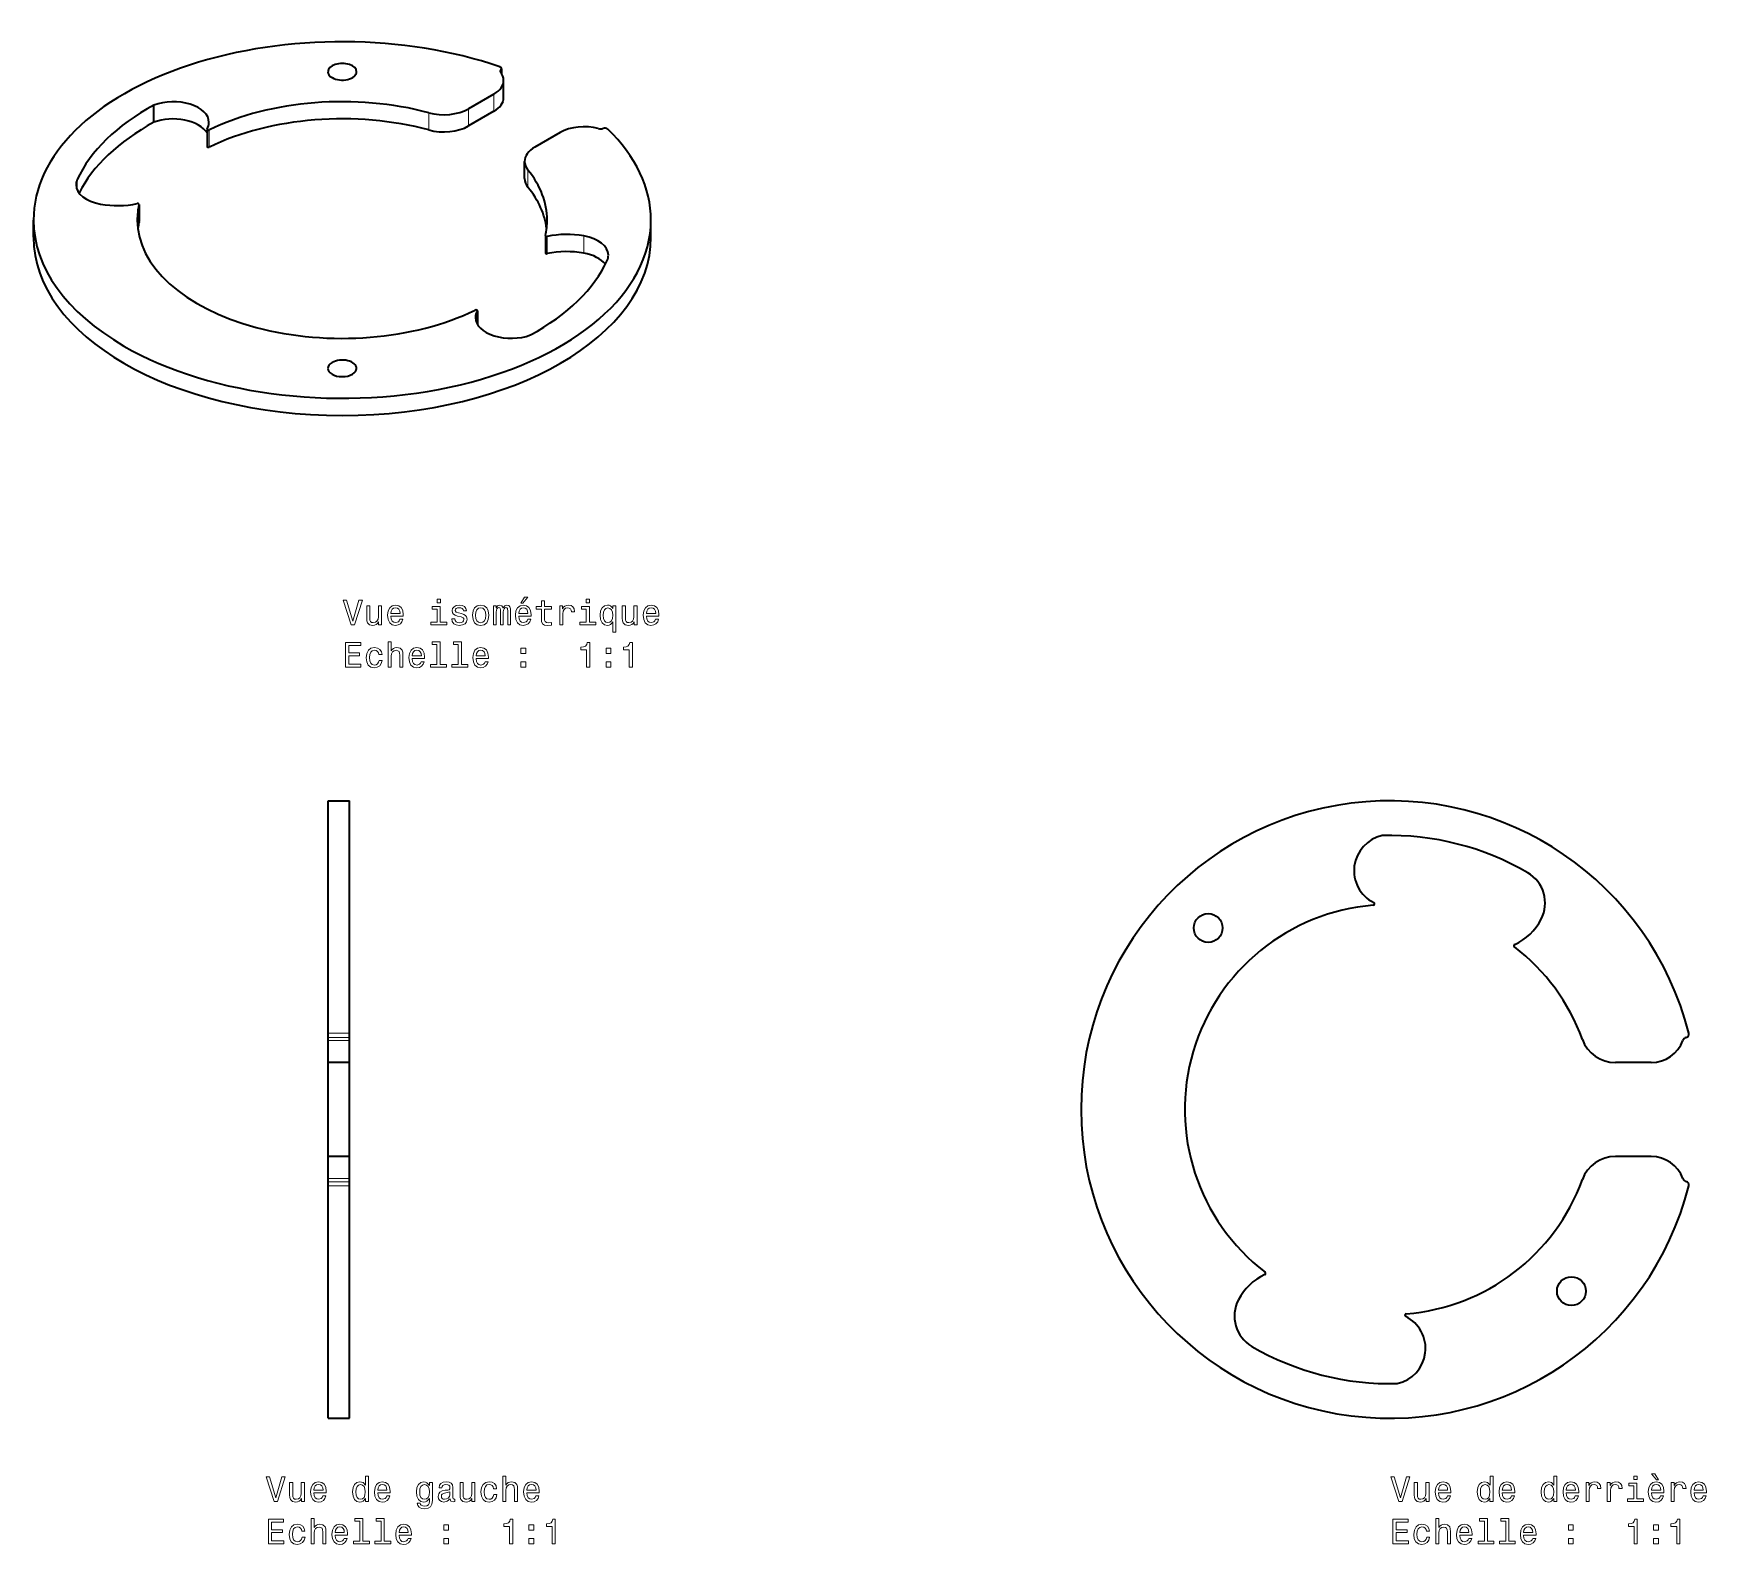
# Model space of a CAD drawing. Extents: x 503 to 939, y 320 to 574.
# Drawn here: x 700.1 to 938.5, y 358.5 to 573.9 of the extents above; entities that cross this region are included whole.
import ezdxf

# ---------------------------------------------------------------- set-up
doc = ezdxf.new("R2010")
doc.units = 0

msp = doc.modelspace()

# ---------------------------------------------------------------- linework, layer by layer
at = {"color": 7, "lineweight": 13, "ltscale": 0.010739}
msp.add_line((766.7, 568.73), (766.7, 568.3), dxfattribs=at)
at = {"color": 7, "lineweight": 35, "ltscale": 0.017064}
msp.add_line((766.77, 568.88), (766.77, 568.2), dxfattribs=at)
at = {"color": 7, "lineweight": 35, "ltscale": 0.104427}
for p, q in [((765.7, 565.23), (762.08, 563.14)), ((775.17, 559.76), (771.56, 557.67))]:
    msp.add_line(p, q, dxfattribs=at)
at = {"color": 7, "lineweight": 13, "ltscale": 0.061238}
for p, q in [((765.7, 565.23), (765.7, 562.78)), ((756.43, 562.57), (756.43, 560.12))]:
    msp.add_line(p, q, dxfattribs=at)
at = {"color": 7, "lineweight": 35, "ltscale": 0.061238}
for p, q in [((767.1, 564.74), (767.1, 567.19)), ((724.82, 560.21), (724.82, 557.76)), ((770.09, 553.18), (770.09, 555.63)), ((700.09, 544.83), (700.09, 547.28))]:
    msp.add_line(p, q, dxfattribs=at)
at = {"color": 7, "lineweight": 35, "ltscale": 0.061237}
for p, q in [((717.24, 561.21), (717.24, 563.66)), ((715.13, 549.51), (715.13, 547.06)), ((788.09, 544.83), (788.09, 547.28)), ((773.04, 545.05), (773.04, 542.6))]:
    msp.add_line(p, q, dxfattribs=at)
at = {"color": 7, "lineweight": 13, "ltscale": 0.061237}
for p, q in [((762.08, 563.14), (762.08, 560.69)), ((725.15, 560.12), (725.15, 557.68)), ((770.56, 551.96), (770.56, 554.41)), ((715.12, 549.49), (715.12, 547.04)), ((773.31, 544.95), (773.31, 542.5)), ((778.52, 542.57), (778.52, 545.02))]:
    msp.add_line(p, q, dxfattribs=at)
at = {"color": 7, "lineweight": 35, "ltscale": 0.104426}
msp.add_line((765.7, 562.78), (762.08, 560.69), dxfattribs=at)
at = {"color": 7, "lineweight": 13, "ltscale": 0.03683}
msp.add_line((706.32, 551.56), (706.32, 553.03), dxfattribs=at)
at = {"color": 7, "lineweight": 13, "ltscale": 0.046822}
msp.add_line((763.34, 534.31), (763.34, 532.44), dxfattribs=at)
at = {"color": 7, "lineweight": 35, "ltscale": 0.048186}
msp.add_line((763.35, 534.35), (763.35, 532.42), dxfattribs=at)
at = {"color": 7, "lineweight": 35}
for p, q in [((742.11, 431.39), (742.11, 464.5)), ((745.11, 431.39), (745.11, 464.5)), ((742.11, 376.5), (742.11, 409.61)), ((745.11, 376.5), (745.11, 409.61))]:
    msp.add_line(p, q, dxfattribs=at)
at = {"color": 7, "lineweight": 35, "ltscale": 0.075}
for p, q in [((742.11, 464.5), (745.11, 464.5)), ((745.11, 427.2), (742.11, 427.2)), ((745.11, 413.8), (742.11, 413.8)), ((742.11, 376.5), (745.11, 376.5))]:
    msp.add_line(p, q, dxfattribs=at)
at = {"color": 7, "lineweight": 35, "ltscale": 0.000370789}
msp.add_line((742.11, 459.55), (742.11, 459.56), dxfattribs=at)
at = {"color": 7, "lineweight": 13, "ltscale": 0.075}
for p, q in [((745.11, 431.39), (742.11, 431.39)), ((745.11, 430.78), (742.11, 430.78)), ((745.11, 430.34), (742.11, 430.34)), ((745.11, 410.66), (742.11, 410.66)), ((745.11, 410.22), (742.11, 410.22)), ((745.11, 409.61), (742.11, 409.61))]:
    msp.add_line(p, q, dxfattribs=at)
at = {"color": 7, "lineweight": 35, "ltscale": 0.015247}
for p, q in [((742.11, 430.78), (742.11, 431.39)), ((745.11, 430.78), (745.11, 431.39)), ((742.11, 409.61), (742.11, 410.22)), ((745.11, 409.61), (745.11, 410.22))]:
    msp.add_line(p, q, dxfattribs=at)
at = {"color": 7, "lineweight": 35, "ltscale": 0.010969}
for p, q in [((742.11, 430.34), (742.11, 430.78)), ((745.11, 430.34), (745.11, 430.78)), ((742.11, 410.22), (742.11, 410.66)), ((745.11, 410.22), (745.11, 410.66))]:
    msp.add_line(p, q, dxfattribs=at)
at = {"color": 7, "lineweight": 35, "ltscale": 0.07855}
for p, q in [((742.11, 427.2), (742.11, 430.34)), ((745.11, 427.2), (745.11, 430.34)), ((742.11, 410.66), (742.11, 413.8)), ((745.11, 410.66), (745.11, 413.8))]:
    msp.add_line(p, q, dxfattribs=at)
at = {"color": 7, "lineweight": 35, "ltscale": 0.3741}
msp.add_line((742.11, 413.8), (742.11, 428.76), dxfattribs=at)
at = {"color": 7, "lineweight": 35, "ltscale": 0.334999}
msp.add_line((745.11, 413.8), (745.11, 427.2), dxfattribs=at)
at = {"color": 7, "lineweight": 35, "ltscale": 0.127896}
for p, q in [((930.66, 427.2), (925.54, 427.2)), ((930.66, 413.8), (925.54, 413.8))]:
    msp.add_line(p, q, dxfattribs=at)
at = {"color": 7, "lineweight": 13}
for points in [[(746.48, 493.1), (745.6, 490.12), (744.7, 493.1), (744.22, 493.1), (745.35, 489.6), (745.86, 489.6), (746.96, 493.1)], [(749.68, 492.3), (749.24, 492.3), (749.24, 490.74), (749.19, 490.38), (749.04, 490.12), (748.82, 489.95), (748.52, 489.9), (748.28, 489.94), (748.13, 490.07), (748.04, 490.27), (748.02, 490.56), (748.02, 492.3), (747.58, 492.3), (747.58, 490.52), (747.6, 490.17), (747.69, 489.87), (747.98, 489.6), (748.45, 489.5), (748.7, 489.54), (748.92, 489.63), (749.11, 489.78), (749.26, 490.01), (749.26, 489.6), (749.68, 489.6)], [(751.02, 490.82), (752.8, 490.82), (752.8, 491.03), (752.72, 491.61), (752.5, 492.04), (752.14, 492.3), (751.68, 492.4), (751.22, 492.3), (750.86, 492.02), (750.64, 491.56), (750.56, 490.95), (750.63, 490.33), (750.86, 489.88), (751.21, 489.6), (751.66, 489.5), (752.05, 489.57), (752.38, 489.74), (752.61, 490.01), (752.75, 490.37), (752.31, 490.37), (752.22, 490.17), (752.09, 490.02), (751.72, 489.9), (751.43, 489.95), (751.21, 490.13), (751.07, 490.42), (751.02, 490.81)], [(751.02, 491.2), (751.08, 491.54), (751.21, 491.8), (751.42, 491.96), (751.69, 492.01), (751.96, 491.96), (752.16, 491.8), (752.29, 491.54), (752.34, 491.2)], [(758.06, 489.97), (758.06, 492.21), (756.92, 492.21), (756.92, 491.84), (757.62, 491.84), (757.62, 489.97), (756.71, 489.97), (756.71, 489.6), (758.98, 489.6), (758.98, 489.97)], [(758.08, 493.22), (757.61, 493.22), (757.61, 492.71), (758.08, 492.71)], [(761.07, 491.18), (760.64, 491.28), (760.32, 491.39), (760.21, 491.63), (760.24, 491.8), (760.35, 491.92), (760.52, 491.99), (760.77, 492.02), (761.01, 491.99), (761.19, 491.9), (761.31, 491.77), (761.36, 491.58), (761.8, 491.58), (761.8, 491.59), (761.72, 491.92), (761.51, 492.18), (761.19, 492.34), (760.77, 492.4), (760.34, 492.34), (760.03, 492.17), (759.83, 491.93), (759.77, 491.61), (759.82, 491.31), (759.96, 491.1), (760.19, 490.95), (760.53, 490.84), (761.02, 490.72), (761.32, 490.6), (761.4, 490.49), (761.43, 490.34), (761.39, 490.16), (761.27, 490.02), (761.07, 489.92), (760.81, 489.89), (760.53, 489.92), (760.33, 490.03), (760.19, 490.2), (760.14, 490.44), (759.71, 490.44), (759.78, 490.04), (759.99, 489.74), (760.31, 489.57), (760.77, 489.5), (761.24, 489.57), (761.59, 489.74), (761.8, 490.03), (761.88, 490.39), (761.82, 490.71), (761.67, 490.93), (761.41, 491.07)], [(762.64, 490.95), (762.73, 490.33), (762.96, 489.88), (763.33, 489.6), (763.82, 489.5), (764.31, 489.6), (764.68, 489.87), (764.91, 490.33), (764.99, 490.95), (764.91, 491.56), (764.68, 492.02), (764.31, 492.3), (763.82, 492.4), (763.33, 492.3), (762.96, 492.02), (762.73, 491.56)], [(763.1, 490.95), (763.14, 491.41), (763.28, 491.73), (763.51, 491.94), (763.82, 492.01), (764.12, 491.94), (764.35, 491.74), (764.49, 491.41), (764.54, 490.95), (764.49, 490.49), (764.35, 490.16), (764.12, 489.96), (763.82, 489.89), (763.51, 489.96), (763.28, 490.16), (763.14, 490.49)], [(765.64, 489.6), (766.04, 489.6), (766.04, 491.41), (766.07, 491.68), (766.14, 491.88), (766.26, 491.99), (766.41, 492.04), (766.53, 492), (766.61, 491.9), (766.65, 491.72), (766.67, 491.5), (766.67, 489.6), (767.05, 489.6), (767.05, 491.41), (767.08, 491.67), (767.15, 491.87), (767.27, 491.99), (767.43, 492.04), (767.55, 492), (767.63, 491.9), (767.68, 491.5), (767.68, 489.6), (768.09, 489.6), (768.09, 491.47), (768.06, 491.86), (767.98, 492.15), (767.82, 492.34), (767.56, 492.4), (767.25, 492.3), (767.01, 492.01), (766.83, 492.29), (766.51, 492.4), (766.23, 492.3), (766.03, 492.02), (766.03, 492.3), (765.64, 492.3)], [(769.24, 490.82), (771.01, 490.82), (771.02, 491.03), (770.94, 491.61), (770.71, 492.04), (770.36, 492.3), (769.89, 492.4), (769.43, 492.3), (769.08, 492.02), (768.85, 491.56), (768.77, 490.95), (768.85, 490.33), (769.07, 489.88), (769.42, 489.6), (769.88, 489.5), (770.27, 489.57), (770.59, 489.74), (770.83, 490.01), (770.97, 490.37), (770.53, 490.37), (770.44, 490.17), (770.31, 490.02), (769.93, 489.9), (769.64, 489.95), (769.43, 490.13), (769.29, 490.42), (769.24, 490.81)], [(769.24, 491.2), (769.29, 491.54), (769.43, 491.8), (769.63, 491.96), (769.91, 492.01), (770.17, 491.96), (770.38, 491.8), (770.51, 491.54), (770.55, 491.2)], [(769.54, 492.67), (769.84, 492.67), (770.54, 493.53), (770.05, 493.53)], [(772.48, 491.84), (772.48, 490.48), (772.51, 490.04), (772.65, 489.74), (772.93, 489.56), (773.41, 489.5), (773.94, 489.53), (773.94, 489.91), (773.55, 489.88), (773.2, 489.92), (773.02, 490.05), (772.94, 490.26), (772.92, 490.55), (772.92, 491.84), (773.94, 491.84), (773.94, 492.21), (772.92, 492.21), (772.92, 493.01), (772.48, 493.01), (772.48, 492.21), (771.71, 492.21), (771.71, 491.84)], [(775.09, 489.6), (775.53, 489.6), (775.53, 491.14), (775.58, 491.52), (775.71, 491.79), (775.93, 491.95), (776.23, 492), (776.45, 491.97), (776.62, 491.87), (776.72, 491.69), (776.76, 491.46), (777.2, 491.46), (777.14, 491.87), (776.98, 492.16), (776.7, 492.34), (776.32, 492.4), (776.06, 492.36), (775.84, 492.26), (775.65, 492.09), (775.49, 491.86), (775.49, 492.3), (775.09, 492.3)], [(779.31, 489.97), (779.31, 492.21), (778.17, 492.21), (778.17, 491.84), (778.87, 491.84), (778.87, 489.97), (777.96, 489.97), (777.96, 489.6), (780.23, 489.6), (780.23, 489.97)], [(779.33, 493.22), (778.86, 493.22), (778.86, 492.71), (779.33, 492.71)], [(782.66, 491.89), (782.5, 492.11), (782.32, 492.27), (782.12, 492.37), (781.88, 492.4), (781.45, 492.3), (781.12, 492.02), (780.9, 491.56), (780.83, 490.95), (780.9, 490.34), (781.12, 489.88), (781.45, 489.6), (781.88, 489.5), (782.12, 489.53), (782.32, 489.62), (782.49, 489.77), (782.66, 490.01), (782.66, 488.55), (783.1, 488.55), (783.1, 492.3), (782.66, 492.3)], [(781.28, 490.95), (781.32, 491.4), (781.47, 491.73), (781.68, 491.93), (781.95, 492), (782.25, 491.93), (782.47, 491.73), (782.6, 491.41), (782.65, 490.95), (782.6, 490.49), (782.47, 490.17), (782.25, 489.96), (781.95, 489.9), (781.68, 489.96), (781.47, 490.17), (781.32, 490.5)], [(786.12, 492.3), (785.67, 492.3), (785.67, 490.74), (785.62, 490.38), (785.48, 490.12), (785.25, 489.95), (784.95, 489.9), (784.71, 489.94), (784.56, 490.07), (784.48, 490.27), (784.46, 490.56), (784.46, 492.3), (784.01, 492.3), (784.01, 490.52), (784.03, 490.17), (784.12, 489.87), (784.42, 489.6), (784.89, 489.5), (785.14, 489.54), (785.35, 489.63), (785.54, 489.78), (785.69, 490.01), (785.69, 489.6), (786.12, 489.6)], [(787.45, 490.82), (789.23, 490.82), (789.23, 491.03), (789.15, 491.61), (788.93, 492.04), (788.58, 492.3), (788.11, 492.4), (787.65, 492.3), (787.3, 492.02), (787.07, 491.56), (786.99, 490.95), (787.06, 490.33), (787.29, 489.88), (787.64, 489.6), (788.09, 489.5), (788.49, 489.57), (788.81, 489.74), (789.05, 490.01), (789.18, 490.37), (788.74, 490.37), (788.65, 490.17), (788.52, 490.02), (788.15, 489.9), (787.86, 489.95), (787.64, 490.13), (787.5, 490.42), (787.45, 490.81)], [(787.45, 491.2), (787.51, 491.54), (787.64, 491.8), (787.85, 491.96), (788.12, 492.01), (788.39, 491.96), (788.6, 491.8), (788.72, 491.54), (788.77, 491.2)], [(744.54, 483.55), (746.76, 483.55), (746.76, 483.97), (745.01, 483.97), (745.01, 485.16), (746.57, 485.16), (746.57, 485.58), (745.01, 485.58), (745.01, 486.63), (746.72, 486.63), (746.72, 487.05), (744.54, 487.05)], [(750.63, 483.55), (751.08, 483.55), (751.08, 485.11), (751.12, 485.47), (751.27, 485.73), (751.49, 485.89), (751.8, 485.96), (752.04, 485.9), (752.19, 485.77), (752.27, 485.54), (752.29, 485.24), (752.29, 483.55), (752.73, 483.55), (752.73, 485.33), (752.71, 485.69), (752.62, 485.99), (752.33, 486.26), (751.86, 486.35), (751.61, 486.32), (751.39, 486.22), (751.21, 486.07), (751.08, 485.86), (751.08, 487.17), (750.63, 487.17)], [(757.59, 486.8), (757.59, 483.92), (756.67, 483.92), (756.67, 483.55), (758.94, 483.55), (758.94, 483.92), (758.03, 483.92), (758.03, 487.17), (756.89, 487.17), (756.89, 486.8)], [(760.62, 486.8), (760.62, 483.92), (759.71, 483.92), (759.71, 483.55), (761.97, 483.55), (761.97, 483.92), (761.07, 483.92), (761.07, 487.17), (759.93, 487.17), (759.93, 486.8)], [(778.91, 483.55), (779.37, 483.55), (779.37, 487.07), (779.02, 487.07), (778.93, 486.77), (778.75, 486.56), (778.48, 486.44), (778.09, 486.4), (778.09, 486.04), (778.91, 486.04)], [(784.98, 483.55), (785.44, 483.55), (785.44, 487.07), (785.1, 487.07), (785.01, 486.77), (784.82, 486.56), (784.55, 486.44), (784.16, 486.4), (784.16, 486.04), (784.98, 486.04)], [(749.32, 485.36), (749.76, 485.36), (749.67, 485.76), (749.45, 486.08), (749.11, 486.28), (748.67, 486.35), (748.19, 486.25), (747.82, 485.97), (747.59, 485.51), (747.51, 484.9), (747.59, 484.29), (747.81, 483.83), (748.17, 483.55), (748.66, 483.45), (749.09, 483.53), (749.43, 483.74), (749.66, 484.07), (749.76, 484.52), (749.34, 484.52), (749.26, 484.24), (749.12, 484.02), (748.92, 483.89), (748.67, 483.85), (748.37, 483.92), (748.15, 484.12), (748.01, 484.45), (747.96, 484.91), (748.01, 485.37), (748.15, 485.69), (748.38, 485.89), (748.67, 485.97), (748.94, 485.92), (749.13, 485.8), (749.26, 485.61)], [(754.06, 484.78), (755.83, 484.78), (755.84, 484.98), (755.76, 485.56), (755.53, 486), (755.18, 486.26), (754.71, 486.35), (754.25, 486.25), (753.9, 485.97), (753.67, 485.51), (753.59, 484.91), (753.67, 484.29), (753.89, 483.83), (754.24, 483.55), (754.7, 483.45), (755.09, 483.52), (755.41, 483.69), (755.65, 483.96), (755.79, 484.33), (755.35, 484.33), (755.26, 484.12), (755.12, 483.97), (754.75, 483.85), (754.46, 483.91), (754.25, 484.08), (754.11, 484.37), (754.06, 484.76)], [(754.06, 485.15), (754.11, 485.5), (754.25, 485.75), (754.45, 485.91), (754.73, 485.97), (754.99, 485.91), (755.2, 485.75), (755.33, 485.5), (755.37, 485.15)], [(763.16, 484.78), (764.94, 484.78), (764.94, 484.98), (764.86, 485.56), (764.64, 486), (764.29, 486.26), (763.82, 486.35), (763.36, 486.25), (763.01, 485.97), (762.78, 485.51), (762.7, 484.91), (762.78, 484.29), (763, 483.83), (763.35, 483.55), (763.8, 483.45), (764.2, 483.52), (764.52, 483.69), (764.76, 483.96), (764.89, 484.33), (764.45, 484.33), (764.36, 484.12), (764.23, 483.97), (763.86, 483.85), (763.57, 483.91), (763.36, 484.08), (763.21, 484.37), (763.16, 484.76)], [(763.16, 485.15), (763.22, 485.5), (763.36, 485.75), (763.56, 485.91), (763.83, 485.97), (764.1, 485.91), (764.31, 485.75), (764.43, 485.5), (764.48, 485.15)], [(769.54, 485.51), (770.24, 485.51), (770.24, 486.26), (769.54, 486.26)], [(769.54, 483.55), (770.24, 483.55), (770.24, 484.3), (769.54, 484.3)], [(781.69, 485.51), (782.38, 485.51), (782.38, 486.26), (781.69, 486.26)], [(781.69, 483.55), (782.38, 483.55), (782.38, 484.3), (781.69, 484.3)], [(735.5, 368.15), (734.62, 365.17), (733.72, 368.15), (733.24, 368.15), (734.37, 364.64), (734.88, 364.64), (735.98, 368.15)], [(738.7, 367.35), (738.26, 367.35), (738.26, 365.79), (738.21, 365.43), (738.06, 365.16), (737.84, 365), (737.54, 364.95), (737.3, 364.99), (737.15, 365.11), (737.07, 365.32), (737.05, 365.61), (737.05, 367.35), (736.6, 367.35), (736.6, 365.57), (736.62, 365.21), (736.71, 364.92), (737.01, 364.64), (737.47, 364.55), (737.73, 364.58), (737.94, 364.67), (738.13, 364.83), (738.28, 365.06), (738.28, 364.64), (738.7, 364.64)], [(740.04, 365.87), (741.82, 365.87), (741.82, 366.08), (741.74, 366.66), (741.52, 367.09), (741.17, 367.35), (740.7, 367.45), (740.24, 367.35), (739.88, 367.06), (739.66, 366.61), (739.58, 366), (739.65, 365.38), (739.88, 364.93), (740.23, 364.64), (740.68, 364.55), (741.08, 364.61), (741.4, 364.78), (741.63, 365.06), (741.77, 365.42), (741.33, 365.42), (741.24, 365.22), (741.11, 365.07), (740.74, 364.95), (740.45, 365), (740.23, 365.18), (740.09, 365.47), (740.04, 365.85)], [(747.39, 365.06), (747.39, 364.64), (747.83, 364.64), (747.83, 368.26), (747.39, 368.26), (747.39, 366.94), (747.06, 367.32), (746.85, 367.41), (746.61, 367.45), (746.18, 367.35), (745.85, 367.06), (745.63, 366.61), (745.56, 366), (745.63, 365.39), (745.85, 364.93), (746.18, 364.64), (746.61, 364.55), (746.85, 364.58), (747.06, 364.67)], [(749.15, 365.87), (750.92, 365.87), (750.93, 366.08), (750.85, 366.66), (750.63, 367.09), (750.27, 367.35), (749.8, 367.45), (749.35, 367.35), (748.99, 367.06), (748.77, 366.61), (748.69, 366), (748.76, 365.38), (748.99, 364.93), (749.34, 364.64), (749.79, 364.55), (750.18, 364.61), (750.51, 364.78), (750.74, 365.06), (750.88, 365.42), (750.44, 365.42), (750.35, 365.22), (750.22, 365.07), (749.85, 364.95), (749.56, 365), (749.34, 365.18), (749.2, 365.47), (749.15, 365.85)], [(756.94, 364.76), (756.94, 367.35), (756.52, 367.35), (756.52, 366.91), (756.17, 367.31), (755.96, 367.41), (755.72, 367.45), (755.29, 367.35), (754.96, 367.06), (754.74, 366.61), (754.67, 366), (754.74, 365.38), (754.96, 364.93), (755.29, 364.64), (755.72, 364.55), (755.96, 364.58), (756.16, 364.67), (756.52, 365.06), (756.52, 364.67), (756.48, 364.37), (756.37, 364.15), (756.15, 364.03), (755.84, 363.98), (755.56, 364.01), (755.36, 364.09), (755.25, 364.22), (755.21, 364.4), (754.78, 364.4), (754.78, 364.38), (754.85, 364.05), (755.05, 363.81), (755.37, 363.65), (755.81, 363.6), (756.34, 363.68), (756.68, 363.89), (756.88, 364.26)], [(759.48, 365), (759.48, 364.98), (759.5, 364.81), (759.58, 364.69), (759.9, 364.59), (760.14, 364.63), (760.14, 364.98), (760.04, 364.96), (759.9, 365.03), (759.87, 365.23), (759.87, 366.63), (759.81, 366.99), (759.63, 367.24), (759.33, 367.39), (758.89, 367.45), (758.47, 367.39), (758.16, 367.22), (757.96, 366.95), (757.89, 366.6), (757.89, 366.56), (758.29, 366.56), (758.33, 366.78), (758.44, 366.93), (758.62, 367.02), (758.88, 367.05), (759.12, 367.03), (759.3, 366.95), (759.41, 366.82), (759.44, 366.64), (759.42, 366.43), (759.34, 366.32), (759.14, 366.27), (758.76, 366.23), (758.33, 366.14), (758.02, 365.98), (757.84, 365.73), (757.78, 365.35), (757.83, 365.02), (757.99, 364.77), (758.24, 364.62), (758.59, 364.56), (759.06, 364.67)], [(762.99, 367.35), (762.55, 367.35), (762.55, 365.79), (762.5, 365.43), (762.35, 365.16), (762.13, 365), (761.83, 364.95), (761.59, 364.99), (761.44, 365.11), (761.35, 365.32), (761.33, 365.61), (761.33, 367.35), (760.89, 367.35), (760.89, 365.57), (760.91, 365.21), (761, 364.92), (761.29, 364.64), (761.76, 364.55), (762.01, 364.58), (762.23, 364.67), (762.42, 364.83), (762.57, 365.06), (762.57, 364.64), (762.99, 364.64)], [(765.67, 366.45), (766.1, 366.45), (766.01, 366.86), (765.8, 367.18), (765.46, 367.37), (765.02, 367.45), (764.54, 367.35), (764.17, 367.06), (763.94, 366.61), (763.86, 365.99), (763.93, 365.38), (764.16, 364.93), (764.52, 364.64), (765.01, 364.55), (765.44, 364.62), (765.78, 364.84), (766.01, 365.17), (766.11, 365.61), (765.69, 365.61), (765.61, 365.33), (765.47, 365.12), (765.27, 364.99), (765.02, 364.95), (764.71, 365.01), (764.49, 365.21), (764.35, 365.54), (764.31, 366.01), (764.35, 366.46), (764.5, 366.79), (764.72, 366.99), (765.02, 367.06), (765.28, 367.01), (765.48, 366.9), (765.61, 366.71)], [(766.98, 364.64), (767.42, 364.64), (767.42, 366.21), (767.47, 366.56), (767.61, 366.83), (767.84, 366.99), (768.14, 367.05), (768.38, 367), (768.54, 366.86), (768.61, 366.64), (768.64, 366.33), (768.64, 364.64), (769.08, 364.64), (769.08, 366.42), (769.06, 366.78), (768.97, 367.08), (768.67, 367.35), (768.21, 367.45), (767.96, 367.41), (767.74, 367.32), (767.56, 367.16), (767.42, 366.96), (767.42, 368.26), (766.98, 368.26)], [(770.4, 365.87), (772.18, 365.87), (772.18, 366.08), (772.1, 366.66), (771.88, 367.09), (771.53, 367.35), (771.06, 367.45), (770.6, 367.35), (770.25, 367.06), (770.02, 366.61), (769.94, 366), (770.01, 365.38), (770.24, 364.93), (770.59, 364.64), (771.04, 364.55), (771.44, 364.61), (771.76, 364.78), (772, 365.06), (772.13, 365.42), (771.69, 365.42), (771.6, 365.22), (771.47, 365.07), (771.1, 364.95), (770.81, 365), (770.59, 365.18), (770.45, 365.47), (770.4, 365.85)], [(895.79, 368.15), (894.91, 365.17), (894.01, 368.15), (893.53, 368.15), (894.66, 364.64), (895.16, 364.64), (896.27, 368.15)], [(898.99, 367.35), (898.54, 367.35), (898.54, 365.79), (898.49, 365.43), (898.35, 365.16), (898.12, 365), (897.82, 364.95), (897.59, 364.99), (897.44, 365.11), (897.35, 365.32), (897.33, 365.61), (897.33, 367.35), (896.89, 367.35), (896.89, 365.57), (896.9, 365.21), (897, 364.92), (897.29, 364.64), (897.76, 364.55), (898.01, 364.58), (898.23, 364.67), (898.41, 364.83), (898.56, 365.06), (898.56, 364.64), (898.99, 364.64)], [(900.32, 365.87), (902.1, 365.87), (902.11, 366.08), (902.02, 366.66), (901.8, 367.09), (901.45, 367.35), (900.98, 367.45), (900.52, 367.35), (900.17, 367.06), (899.94, 366.61), (899.86, 366), (899.94, 365.38), (900.16, 364.93), (900.51, 364.64), (900.97, 364.55), (901.36, 364.61), (901.68, 364.78), (901.92, 365.06), (902.05, 365.42), (901.62, 365.42), (901.53, 365.22), (901.39, 365.07), (901.02, 364.95), (900.73, 365), (900.52, 365.18), (900.38, 365.47), (900.32, 365.85)], [(907.67, 365.06), (907.67, 364.64), (908.12, 364.64), (908.12, 368.26), (907.68, 368.26), (907.68, 366.94), (907.34, 367.32), (907.13, 367.41), (906.9, 367.45), (906.47, 367.35), (906.13, 367.06), (905.92, 366.61), (905.84, 366), (905.92, 365.39), (906.13, 364.93), (906.47, 364.64), (906.9, 364.55), (907.13, 364.58), (907.34, 364.67)], [(909.43, 365.87), (911.21, 365.87), (911.21, 366.08), (911.13, 366.66), (910.91, 367.09), (910.56, 367.35), (910.09, 367.45), (909.63, 367.35), (909.28, 367.06), (909.05, 366.61), (908.97, 366), (909.04, 365.38), (909.27, 364.93), (909.62, 364.64), (910.07, 364.55), (910.47, 364.61), (910.79, 364.78), (911.03, 365.06), (911.16, 365.42), (910.72, 365.42), (910.63, 365.22), (910.5, 365.07), (910.13, 364.95), (909.84, 365), (909.62, 365.18), (909.48, 365.47), (909.43, 365.85)], [(916.78, 365.06), (916.78, 364.64), (917.22, 364.64), (917.22, 368.26), (916.79, 368.26), (916.79, 366.94), (916.45, 367.32), (916.24, 367.41), (916, 367.45), (915.58, 367.35), (915.24, 367.06), (915.03, 366.61), (914.95, 366), (915.03, 365.39), (915.24, 364.93), (915.58, 364.64), (916, 364.55), (916.24, 364.58), (916.45, 364.67)], [(918.54, 365.87), (920.32, 365.87), (920.32, 366.08), (920.24, 366.66), (920.02, 367.09), (919.67, 367.35), (919.2, 367.45), (918.74, 367.35), (918.38, 367.06), (918.16, 366.61), (918.08, 366), (918.15, 365.38), (918.38, 364.93), (918.73, 364.64), (919.18, 364.55), (919.57, 364.61), (919.9, 364.78), (920.13, 365.06), (920.27, 365.42), (919.83, 365.42), (919.74, 365.22), (919.61, 365.07), (919.24, 364.95), (918.95, 365), (918.73, 365.18), (918.59, 365.47), (918.54, 365.85)], [(921.36, 364.64), (921.8, 364.64), (921.8, 366.19), (921.84, 366.56), (921.98, 366.83), (922.2, 366.99), (922.5, 367.05), (922.72, 367.01), (922.89, 366.91), (922.99, 366.74), (923.02, 366.51), (923.47, 366.51), (923.41, 366.92), (923.25, 367.21), (922.97, 367.39), (922.59, 367.45), (922.33, 367.41), (922.11, 367.31), (921.91, 367.13), (921.76, 366.9), (921.76, 367.35), (921.36, 367.35)], [(924.39, 364.64), (924.83, 364.64), (924.83, 366.19), (924.88, 366.56), (925.02, 366.83), (925.24, 366.99), (925.54, 367.05), (925.76, 367.01), (925.92, 366.91), (926.03, 366.74), (926.06, 366.51), (926.51, 366.51), (926.45, 366.92), (926.28, 367.21), (926, 367.39), (925.63, 367.45), (925.37, 367.41), (925.15, 367.31), (924.95, 367.13), (924.79, 366.9), (924.79, 367.35), (924.39, 367.35)], [(928.62, 365.02), (928.62, 367.26), (927.48, 367.26), (927.48, 366.88), (928.17, 366.88), (928.17, 365.02), (927.27, 365.02), (927.27, 364.64), (929.54, 364.64), (929.54, 365.02)], [(928.63, 368.26), (928.16, 368.26), (928.16, 367.76), (928.63, 367.76)], [(930.69, 365.87), (932.46, 365.87), (932.47, 366.08), (932.38, 366.66), (932.16, 367.09), (931.81, 367.35), (931.34, 367.45), (930.88, 367.35), (930.53, 367.06), (930.3, 366.61), (930.22, 366), (930.3, 365.38), (930.52, 364.93), (930.87, 364.64), (931.33, 364.55), (931.72, 364.61), (932.04, 364.78), (932.28, 365.06), (932.41, 365.42), (931.98, 365.42), (931.89, 365.22), (931.75, 365.07), (931.38, 364.95), (931.09, 365), (930.88, 365.18), (930.74, 365.47), (930.69, 365.85)], [(931.7, 367.72), (931.19, 368.58), (930.7, 368.58), (931.4, 367.72)], [(933.5, 364.64), (933.94, 364.64), (933.94, 366.19), (933.99, 366.56), (934.12, 366.83), (934.35, 366.99), (934.64, 367.05), (934.87, 367.01), (935.03, 366.91), (935.13, 366.74), (935.17, 366.51), (935.62, 366.51), (935.56, 366.92), (935.39, 367.21), (935.11, 367.39), (934.73, 367.45), (934.48, 367.41), (934.26, 367.31), (934.06, 367.13), (933.9, 366.9), (933.9, 367.35), (933.5, 367.35)], [(936.76, 365.87), (938.53, 365.87), (938.54, 366.08), (938.46, 366.66), (938.23, 367.09), (937.88, 367.35), (937.41, 367.45), (936.95, 367.35), (936.6, 367.06), (936.37, 366.61), (936.29, 366), (936.37, 365.38), (936.6, 364.93), (936.94, 364.64), (937.4, 364.55), (937.79, 364.61), (938.11, 364.78), (938.35, 365.06), (938.49, 365.42), (938.05, 365.42), (937.96, 365.22), (937.83, 365.07), (937.45, 364.95), (937.17, 365), (936.95, 365.18), (936.81, 365.47), (936.76, 365.85)], [(740.04, 366.24), (740.1, 366.59), (740.23, 366.85), (740.44, 367), (740.71, 367.06), (740.98, 367), (741.19, 366.85), (741.31, 366.59), (741.36, 366.24)], [(746.69, 367.05), (746.98, 366.98), (747.2, 366.78), (747.33, 366.45), (747.38, 366), (747.33, 365.54), (747.2, 365.21), (746.98, 365.01), (746.69, 364.95), (746.41, 365.01), (746.2, 365.21), (746.06, 365.55), (746.01, 366), (746.06, 366.45), (746.2, 366.78), (746.41, 366.98)], [(749.15, 366.24), (749.2, 366.59), (749.34, 366.85), (749.55, 367), (749.82, 367.06), (750.09, 367), (750.29, 366.85), (750.42, 366.59), (750.47, 366.24)], [(755.13, 366), (755.17, 366.45), (755.31, 366.78), (755.52, 366.98), (755.8, 367.05), (756.1, 366.98), (756.32, 366.78), (756.46, 366.45), (756.51, 366), (756.46, 365.54), (756.32, 365.21), (756.1, 365.01), (755.8, 364.95), (755.52, 365.01), (755.31, 365.21), (755.17, 365.55)], [(759.43, 365.59), (759.37, 365.33), (759.21, 365.13), (758.96, 365), (758.67, 364.95), (758.47, 364.98), (758.34, 365.06), (758.25, 365.2), (758.23, 365.39), (758.25, 365.57), (758.33, 365.7), (758.65, 365.84), (759.06, 365.9), (759.43, 366.02)], [(770.4, 366.24), (770.46, 366.59), (770.59, 366.85), (770.8, 367), (771.07, 367.06), (771.34, 367), (771.55, 366.85), (771.67, 366.59), (771.72, 366.24)], [(900.32, 366.24), (900.38, 366.59), (900.52, 366.85), (900.72, 367), (901, 367.06), (901.26, 367), (901.47, 366.85), (901.6, 366.59), (901.64, 366.24)], [(906.97, 367.05), (907.26, 366.98), (907.49, 366.78), (907.62, 366.45), (907.67, 366), (907.62, 365.54), (907.49, 365.21), (907.26, 365.01), (906.97, 364.95), (906.69, 365.01), (906.48, 365.21), (906.34, 365.55), (906.3, 366), (906.34, 366.45), (906.48, 366.78), (906.69, 366.98)], [(909.43, 366.24), (909.49, 366.59), (909.62, 366.85), (909.83, 367), (910.1, 367.06), (910.37, 367), (910.58, 366.85), (910.7, 366.59), (910.75, 366.24)], [(916.08, 367.05), (916.37, 366.98), (916.59, 366.78), (916.73, 366.45), (916.78, 366), (916.73, 365.54), (916.59, 365.21), (916.37, 365.01), (916.08, 364.95), (915.8, 365.01), (915.59, 365.21), (915.45, 365.55), (915.4, 366), (915.45, 366.45), (915.59, 366.78), (915.8, 366.98)], [(918.54, 366.24), (918.6, 366.59), (918.73, 366.85), (918.94, 367), (919.21, 367.06), (919.48, 367), (919.69, 366.85), (919.81, 366.59), (919.86, 366.24)], [(930.69, 366.24), (930.74, 366.59), (930.88, 366.85), (931.08, 367), (931.36, 367.06), (931.62, 367), (931.83, 366.85), (931.96, 366.59), (932, 366.24)], [(936.76, 366.24), (936.81, 366.59), (936.95, 366.85), (937.16, 367), (937.43, 367.06), (937.7, 367), (937.9, 366.85), (938.03, 366.59), (938.07, 366.24)], [(733.57, 358.6), (735.78, 358.6), (735.78, 359.02), (734.03, 359.02), (734.03, 360.21), (735.59, 360.21), (735.59, 360.62), (734.03, 360.62), (734.03, 361.67), (735.74, 361.67), (735.74, 362.1), (733.57, 362.1)], [(738.34, 360.41), (738.78, 360.41), (738.69, 360.81), (738.47, 361.13), (738.13, 361.32), (737.7, 361.4), (737.21, 361.3), (736.84, 361.02), (736.61, 360.56), (736.53, 359.94), (736.61, 359.33), (736.83, 358.88), (737.19, 358.6), (737.68, 358.5), (738.11, 358.58), (738.45, 358.79), (738.68, 359.12), (738.79, 359.56), (738.36, 359.56), (738.29, 359.28), (738.15, 359.07), (737.94, 358.94), (737.7, 358.9), (737.39, 358.96), (737.17, 359.17), (737.03, 359.49), (736.99, 359.96), (737.03, 360.41), (737.17, 360.74), (737.4, 360.94), (737.7, 361.01), (737.96, 360.97), (738.16, 360.85), (738.29, 360.66)], [(739.65, 358.6), (740.1, 358.6), (740.1, 360.16), (740.14, 360.52), (740.29, 360.78), (740.52, 360.94), (740.82, 361), (741.06, 360.95), (741.21, 360.82), (741.29, 360.59), (741.31, 360.29), (741.31, 358.6), (741.76, 358.6), (741.76, 360.38), (741.74, 360.73), (741.65, 361.03), (741.35, 361.3), (740.88, 361.4), (740.63, 361.37), (740.41, 361.27), (740.23, 361.12), (740.1, 360.91), (740.1, 362.22), (739.65, 362.22)], [(743.08, 359.82), (744.85, 359.82), (744.86, 360.03), (744.78, 360.61), (744.55, 361.04), (744.2, 361.3), (743.73, 361.4), (743.27, 361.3), (742.92, 361.02), (742.69, 360.56), (742.61, 359.95), (742.69, 359.33), (742.92, 358.88), (743.26, 358.6), (743.72, 358.5), (744.11, 358.57), (744.43, 358.74), (744.67, 359.01), (744.81, 359.37), (744.37, 359.37), (744.28, 359.17), (744.15, 359.02), (743.77, 358.9), (743.49, 358.95), (743.27, 359.13), (743.13, 359.42), (743.08, 359.81)], [(743.08, 360.2), (743.13, 360.54), (743.27, 360.8), (743.48, 360.96), (743.75, 361.01), (744.02, 360.96), (744.22, 360.8), (744.35, 360.54), (744.39, 360.2)], [(746.61, 361.84), (746.61, 358.97), (745.69, 358.97), (745.69, 358.6), (747.96, 358.6), (747.96, 358.97), (747.05, 358.97), (747.05, 362.22), (745.91, 362.22), (745.91, 361.84)], [(749.64, 361.84), (749.64, 358.97), (748.73, 358.97), (748.73, 358.6), (751, 358.6), (751, 358.97), (750.09, 358.97), (750.09, 362.22), (748.95, 362.22), (748.95, 361.84)], [(752.19, 359.82), (753.96, 359.82), (753.97, 360.03), (753.88, 360.61), (753.66, 361.04), (753.31, 361.3), (752.84, 361.4), (752.38, 361.3), (752.03, 361.02), (751.8, 360.56), (751.72, 359.95), (751.8, 359.33), (752.02, 358.88), (752.37, 358.6), (752.83, 358.5), (753.22, 358.57), (753.54, 358.74), (753.78, 359.01), (753.92, 359.37), (753.48, 359.37), (753.39, 359.17), (753.25, 359.02), (752.88, 358.9), (752.59, 358.95), (752.38, 359.13), (752.24, 359.42), (752.19, 359.81)], [(752.19, 360.2), (752.24, 360.54), (752.38, 360.8), (752.58, 360.96), (752.86, 361.01), (753.12, 360.96), (753.33, 360.8), (753.46, 360.54), (753.5, 360.2)], [(758.57, 360.55), (759.26, 360.55), (759.26, 361.3), (758.57, 361.3)], [(767.93, 358.6), (768.39, 358.6), (768.39, 362.12), (768.05, 362.12), (767.96, 361.81), (767.77, 361.61), (767.5, 361.49), (767.11, 361.45), (767.11, 361.09), (767.93, 361.09)], [(770.71, 360.55), (771.41, 360.55), (771.41, 361.3), (770.71, 361.3)], [(774, 358.6), (774.46, 358.6), (774.46, 362.12), (774.12, 362.12), (774.03, 361.81), (773.85, 361.61), (773.57, 361.49), (773.19, 361.45), (773.19, 361.09), (774, 361.09)], [(893.85, 358.6), (896.07, 358.6), (896.07, 359.02), (894.31, 359.02), (894.31, 360.21), (895.88, 360.21), (895.88, 360.62), (894.31, 360.62), (894.31, 361.67), (896.03, 361.67), (896.03, 362.1), (893.85, 362.1)], [(898.63, 360.41), (899.06, 360.41), (898.97, 360.81), (898.76, 361.13), (898.42, 361.32), (897.98, 361.4), (897.5, 361.3), (897.13, 361.02), (896.9, 360.56), (896.81, 359.94), (896.89, 359.33), (897.12, 358.88), (897.48, 358.6), (897.96, 358.5), (898.4, 358.58), (898.74, 358.79), (898.97, 359.12), (899.07, 359.56), (898.65, 359.56), (898.57, 359.28), (898.43, 359.07), (898.23, 358.94), (897.98, 358.9), (897.67, 358.96), (897.45, 359.17), (897.31, 359.49), (897.27, 359.96), (897.31, 360.41), (897.46, 360.74), (897.68, 360.94), (897.98, 361.01), (898.24, 360.97), (898.44, 360.85), (898.57, 360.66)], [(899.94, 358.6), (900.38, 358.6), (900.38, 360.16), (900.43, 360.52), (900.57, 360.78), (900.8, 360.94), (901.1, 361), (901.34, 360.95), (901.49, 360.82), (901.57, 360.59), (901.6, 360.29), (901.6, 358.6), (902.04, 358.6), (902.04, 360.38), (902.02, 360.73), (901.93, 361.03), (901.63, 361.3), (901.17, 361.4), (900.91, 361.37), (900.7, 361.27), (900.52, 361.12), (900.38, 360.91), (900.38, 362.22), (899.94, 362.22)], [(903.36, 359.82), (905.14, 359.82), (905.14, 360.03), (905.06, 360.61), (904.84, 361.04), (904.49, 361.3), (904.02, 361.4), (903.56, 361.3), (903.2, 361.02), (902.98, 360.56), (902.9, 359.95), (902.97, 359.33), (903.2, 358.88), (903.55, 358.6), (904, 358.5), (904.39, 358.57), (904.72, 358.74), (904.95, 359.01), (905.09, 359.37), (904.65, 359.37), (904.56, 359.17), (904.43, 359.02), (904.06, 358.9), (903.77, 358.95), (903.55, 359.13), (903.41, 359.42), (903.36, 359.81)], [(903.36, 360.2), (903.42, 360.54), (903.55, 360.8), (903.76, 360.96), (904.03, 361.01), (904.3, 360.96), (904.51, 360.8), (904.63, 360.54), (904.68, 360.2)], [(906.89, 361.84), (906.89, 358.97), (905.98, 358.97), (905.98, 358.6), (908.24, 358.6), (908.24, 358.97), (907.33, 358.97), (907.33, 362.22), (906.2, 362.22), (906.2, 361.84)], [(909.93, 361.84), (909.93, 358.97), (909.01, 358.97), (909.01, 358.6), (911.28, 358.6), (911.28, 358.97), (910.37, 358.97), (910.37, 362.22), (909.23, 362.22), (909.23, 361.84)], [(912.47, 359.82), (914.24, 359.82), (914.25, 360.03), (914.17, 360.61), (913.95, 361.04), (913.59, 361.3), (913.12, 361.4), (912.67, 361.3), (912.31, 361.02), (912.09, 360.56), (912, 359.95), (912.08, 359.33), (912.31, 358.88), (912.66, 358.6), (913.11, 358.5), (913.5, 358.57), (913.83, 358.74), (914.06, 359.01), (914.2, 359.37), (913.76, 359.37), (913.67, 359.17), (913.54, 359.02), (913.16, 358.9), (912.88, 358.95), (912.66, 359.13), (912.52, 359.42), (912.47, 359.81)], [(912.47, 360.2), (912.52, 360.54), (912.66, 360.8), (912.87, 360.96), (913.14, 361.01), (913.41, 360.96), (913.61, 360.8), (913.74, 360.54), (913.79, 360.2)], [(918.85, 360.55), (919.54, 360.55), (919.54, 361.3), (918.85, 361.3)], [(928.21, 358.6), (928.67, 358.6), (928.67, 362.12), (928.33, 362.12), (928.24, 361.81), (928.06, 361.61), (927.78, 361.49), (927.4, 361.45), (927.4, 361.09), (928.21, 361.09)], [(930.99, 360.55), (931.69, 360.55), (931.69, 361.3), (930.99, 361.3)], [(934.29, 358.6), (934.74, 358.6), (934.74, 362.12), (934.4, 362.12), (934.31, 361.81), (934.13, 361.61), (933.85, 361.49), (933.47, 361.45), (933.47, 361.09), (934.29, 361.09)], [(758.57, 358.6), (759.26, 358.6), (759.26, 359.35), (758.57, 359.35)], [(770.71, 358.6), (771.41, 358.6), (771.41, 359.35), (770.71, 359.35)], [(918.85, 358.6), (919.54, 358.6), (919.54, 359.35), (918.85, 359.35)], [(930.99, 358.6), (931.69, 358.6), (931.69, 359.35), (930.99, 359.35)]]:
    msp.add_lwpolyline(points, close=True, dxfattribs=at)
at = {"color": 7, "lineweight": 35}
for centre in [(867.51, 446.38), (919.28, 394.62)]:
    msp.add_circle(centre, 2.05, dxfattribs=at)
for centre, radius, start, end in [((893.39, 420.5), 44, 14.3305, 345.6695), ((893.39, 454.56), 5.1, 102.1812, 243.5432), ((893.39, 420.5), 39.06, 59.7838, 91.5786), ((910.53, 449.93), 5, 332.3919, 59.7838), ((893.39, 420.5), 29.21, 94.6047, 232.5304), ((891.03, 449.82), 0.2, 274.6047, 63.5432), ((907.79, 451.37), 8.1, 294.9216, 332.3919), ((911.28, 443.84), 0.2, 114.9216, 232.5304), ((893.39, 420.5), 29.21, 19.9974, 52.5304), ((925.54, 432.2), 5, 199.9974, 270), ((930.66, 432), 4.8, 270, 339.793), ((935.82, 430.1), 0.7, 103.5402, 159.793), ((935.54, 431.27), 0.5, 283.5402, 14.3305), ((925.54, 408.8), 5, 90, 160.0026), ((930.66, 409), 4.8, 20.207, 90), ((893.39, 420.5), 29.21, 274.6047, 340.0026), ((935.82, 410.9), 0.7, 200.207, 256.4598), ((935.54, 409.73), 0.5, 345.6695, 76.4598), ((878.99, 389.63), 8.1, 114.9216, 152.3919), ((875.5, 397.16), 0.2, 294.9216, 52.5304), ((876.25, 391.07), 5, 152.3919, 239.7838), ((895.75, 391.18), 0.2, 94.6047, 243.5432), ((893.39, 386.44), 5.1, 282.1812, 63.5432), ((893.39, 420.5), 39.06, 239.7838, 271.5786)]:
    msp.add_arc(centre, radius, start, end, dxfattribs=at)
for centre, major_axis, start_param, end_param in [((744.09, 547.28), (44, 0), 1.035512, 3.14163), ((744.09, 568.41), (2.05, 0), 6.283185, 9.424778), ((744.09, 568.41), (2.05, 0), 3.141593, 3.926991), ((744.09, 568.41), (2.05, 0), 3.926991, 6.283185), ((766.27, 568.88), (0.5, 0), 0, 1.035512), ((767.3, 568.52), (0.7, 0), 2.592515, 3.141593), ((767.3, 568.52), (0.7, 0), 3.141593, 3.574312), ((762.3, 567.19), (4.8, 0), 0, 0.432719), ((766.27, 568.88), (0.5, 0), 5.734108, 6.283185), ((744.09, 547.28), (29.21, 0), 1.134418, 2.275828), ((762.3, 567.19), (4.8, 0), 5.497787, 6.283186), ((744.09, 547.28), (39.06, 0), 2.328643, 2.883566), ((720, 561.19), (5.1, 0), 6.283185, 8.426778), ((744.09, 544.83), (29.21, 0), 1.134418, 2.275828), ((758.55, 565.18), (5, 0), 4.27601, 5.497787), ((762.3, 564.74), (4.8, 0), 5.497787, 6.283186), ((744.09, 544.83), (39.06, 0), 2.328643, 2.858484), ((720, 558.74), (5.1, 0), 0.329988, 2.143592), ((720, 561.19), (5.1, 0), 5.959545, 6.283185), ((758.55, 562.73), (5, 0), 4.27601, 5.497787), ((778.57, 557.8), (4.8, 0), 1.138077, 2.356194), ((781.5, 560.09), (0.5, 0), 0.535284, 2.119874), ((725.02, 560.21), (0.2, 0), 2.817952, 3.142886), ((725.02, 560.21), (0.2, 0), 3.142886, 5.41742), ((780.87, 560.68), (0.7, 0), 4.27967, 5.261467), ((744.09, 547.28), (44, 0), 0.000034, 0.535284), ((725.02, 557.76), (0.2, 0), 3.142886, 5.41742), ((775.09, 555.63), (5, 0), 2.356194, 3.141593), ((775.09, 555.63), (5, 0), 3.141593, 3.577971), ((744.09, 547.28), (29.21, 0), 6.283092, 6.719564), ((711.15, 552.3), (5, 0), 2.883566, 3.14167), ((711.15, 552.3), (5, 0), 3.14167, 4.408843), ((775.09, 553.18), (5, 0), 3.141593, 3.577971), ((744.09, 544.83), (29.21, 0), 0.07268, 0.436379), ((712.08, 554.01), (8.1, 0), 4.408843, 5.062822), ((714.93, 549.51), (0.2, 0), 6.283168, 8.204415), ((744.09, 547.28), (29.21, 0), 3.010162, 3.141546), ((714.93, 549.51), (0.2, 0), 6.151755, 6.283168), ((744.09, 547.28), (44, 0), 3.14163, 3.926991), ((744.09, 547.28), (44, 0), 3.926991, 6.283219), ((744.09, 547.28), (29.21, 0), 3.141546, 5.41742), ((744.09, 544.83), (29.21, 0), 3.010162, 3.068913), ((714.93, 547.06), (0.2, 0), 6.151755, 6.283168), ((744.09, 547.28), (29.21, 0), 6.151755, 6.283092), ((744.09, 544.83), (44, 0), 3.14163, 6.283219), ((773.24, 545.05), (0.2, 0), 3.010162, 3.141575), ((773.24, 545.05), (0.2, 0), 3.141575, 5.062822), ((776.09, 540.55), (8.1, 0), 1.26725, 1.92123), ((777.02, 542.26), (5, 0), 0.000077, 1.26725), ((744.09, 547.28), (39.06, 0), 5.470235, 6.025159), ((773.24, 542.6), (0.2, 0), 3.141575, 5.062822), ((776.09, 538.1), (8.1, 0), 1.26725, 1.92123), ((777.02, 539.81), (5, 0), 0.41647, 1.26725), ((777.02, 542.26), (5, 0), 6.025159, 6.283263), ((763.15, 534.35), (0.2, 0), 0.001293, 2.275828), ((768.17, 533.37), (5.1, 0), 2.817952, 3.141593), ((763.15, 534.35), (0.2, 0), 5.959545, 6.284479), ((768.17, 533.37), (5.1, 0), 3.141593, 5.285185), ((744.09, 526.14), (2.05, 0), 2.356194, 3.141593), ((744.09, 526.14), (2.05, 0), 6.283185, 8.63938), ((744.09, 526.14), (2.05, 0), 3.141593, 6.283185)]:
    msp.add_ellipse(centre, major_axis=major_axis, ratio=0.57735, start_param=start_param, end_param=end_param, dxfattribs=at)

doc.saveas('drawing.dxf')
